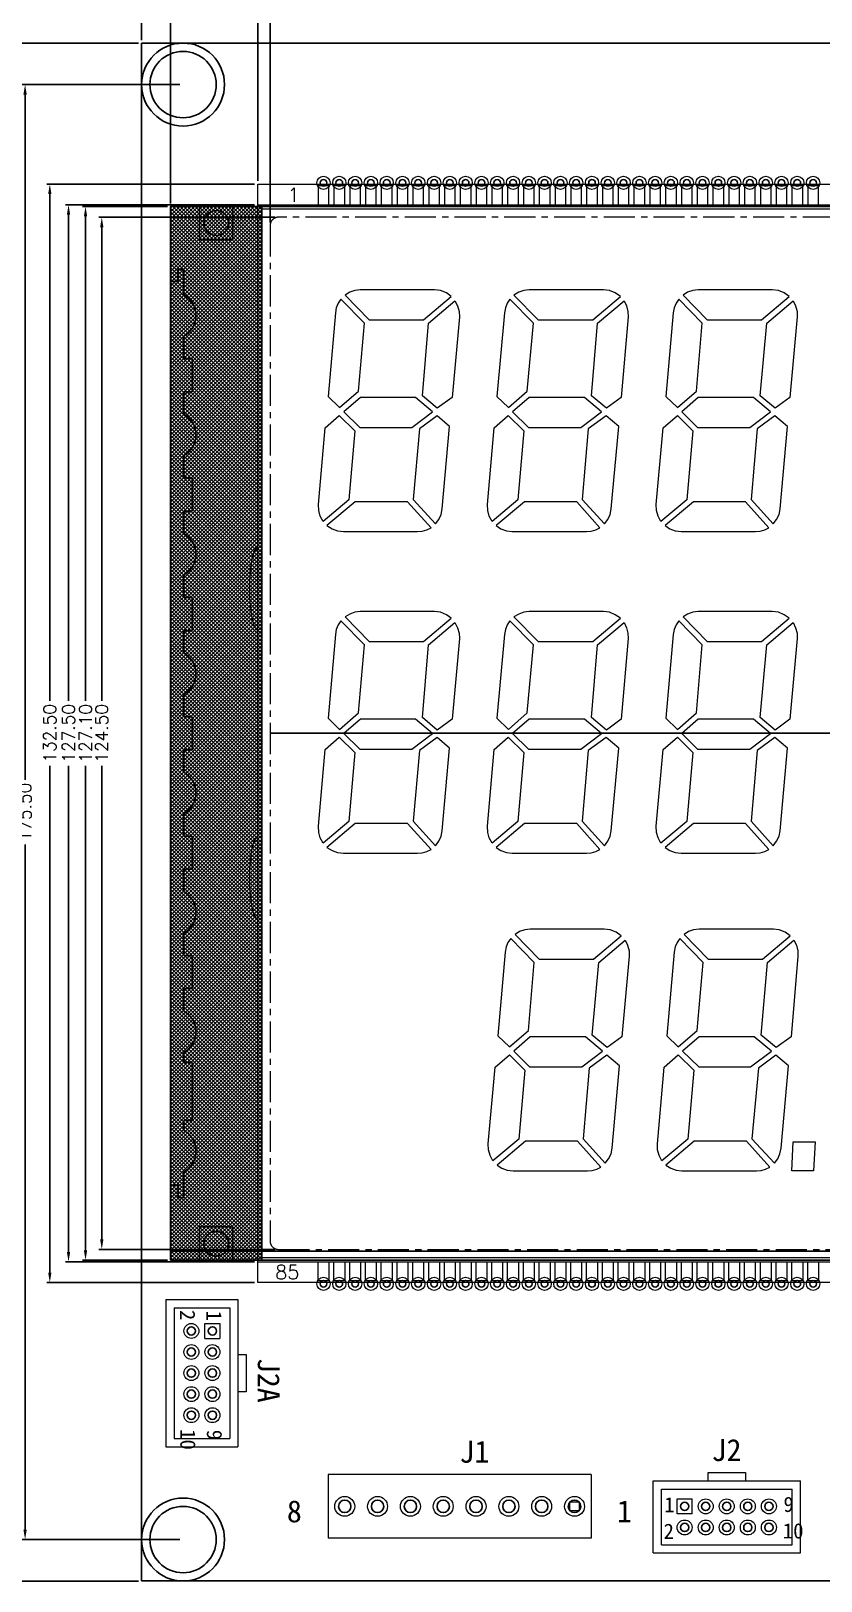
# Model space of a CAD drawing. Header units: millimetres. Extents: x 177 to 2090, y 1120 to 1614.
# Drawn here: x 331.4 to 426.7, y 1328.9 to 1515.9 of the extents above; entities that cross this region are included whole.
import ezdxf
from ezdxf.enums import TextEntityAlignment as Align

# ---------------------------------------------------------------- set-up
doc = ezdxf.new("R2010")
doc.units = ezdxf.units.MM
doc.header["$LTSCALE"] = 3
doc.header["$PDMODE"] = 35
doc.linetypes.add('CENTER', pattern=[2, 1.25, -0.25, 0.25, -0.25])
doc.layers.get('0').update_dxf_attribs({"lineweight": 15})
for name, color, linetype in [('BL', 2, 'Continuous'), ('DIM', 4, 'Continuous'), ('PCB', 3, 'Continuous')]:
    doc.layers.add(name, color=color, linetype=linetype)
doc.styles.add('romans', font='romans.shx')
doc.dimstyles.new('DIM', dxfattribs={"dimtxt": 0.65, "dimasz": 0.52, "dimexe": 0.1625, "dimexo": 0.1625, "dimgap": 0.2, "dimtad": 0, "dimzin": 0, "dimdsep": 46, "dimtxsty": 'romans', "dimcen": 0, "dimclrd": 256, "dimclre": 256, "dimclrt": 256, "dimadec": 0, "dimazin": 0, "dimtfac": 1, "dimtofl": 0, "dimtmove": 0, "dimatfit": 0, "dimfxl": 0, "dimtolj": 1, "dimtzin": 0, "dimlwd": -1, "dimlwe": -1, "dimarcsym": 0})

# ---------------------------------------------------------------- blocks, each defined once
blk = doc.blocks.new('*D77')
at = {"layer": 'Defpoints', "color": 0, "ltscale": 0.5}
for p in [(531.21, 1520.69), (360.21, 1492.43), (531.21, 1492.43)]:
    blk.add_point(p, dxfattribs=at)
at = {"layer": 'DIM', "ltscale": 0.5}
for p, q in [((360.21, 1492.81), (360.21, 1521.06)), ((361.41, 1520.69), (441.8, 1520.69)), ((530.01, 1520.69), (449.61, 1520.69)), ((531.21, 1492.81), (531.21, 1521.06))]:
    blk.add_line(p, q, dxfattribs=at)
for points in [[(361.41, 1520.89), (361.41, 1520.49), (360.21, 1520.69)], [(530.01, 1520.89), (530.01, 1520.49), (531.21, 1520.69)]]:
    blk.add_solid(points, dxfattribs=at)
at = {"layer": 'DIM', "ltscale": 0.5, "insert": (445.71, 1520.69), "char_height": 1.5, "attachment_point": 5, "style": 'romans'}
blk.add_mtext('\\A1;171.00', dxfattribs=at)
blk = doc.blocks.new('*D78')
at = {"layer": 'Defpoints', "color": 0, "ltscale": 0.5}
for p in [(532.71, 1527.43), (358.71, 1497.43), (532.71, 1497.43)]:
    blk.add_point(p, dxfattribs=at)
at = {"layer": 'DIM', "ltscale": 0.5}
for p, q in [((358.71, 1497.81), (358.71, 1527.81)), ((532.71, 1497.81), (532.71, 1527.81)), ((359.91, 1527.43), (441.8, 1527.43)), ((531.51, 1527.43), (449.61, 1527.43))]:
    blk.add_line(p, q, dxfattribs=at)
for points in [[(359.91, 1527.63), (359.91, 1527.23), (358.71, 1527.43)], [(531.51, 1527.63), (531.51, 1527.23), (532.71, 1527.43)]]:
    blk.add_solid(points, dxfattribs=at)
at = {"layer": 'DIM', "ltscale": 0.5, "insert": (445.71, 1527.43), "char_height": 1.5, "attachment_point": 5, "style": 'romans'}
blk.add_mtext('\\A1;174.00', dxfattribs=at)
blk = doc.blocks.new('*D79')
at = {"layer": 'Defpoints', "color": 0, "ltscale": 0.5}
for p in [(546.71, 1530.95), (344.71, 1514.43), (546.71, 1514.43)]:
    blk.add_point(p, dxfattribs=at)
at = {"layer": 'DIM', "ltscale": 0.5}
for p, q in [((344.71, 1514.81), (344.71, 1531.32)), ((546.71, 1514.81), (546.71, 1531.32)), ((345.91, 1530.95), (441.69, 1530.95)), ((545.51, 1530.95), (449.72, 1530.95))]:
    blk.add_line(p, q, dxfattribs=at)
for points in [[(345.91, 1531.15), (345.91, 1530.75), (344.71, 1530.95)], [(545.51, 1531.15), (545.51, 1530.75), (546.71, 1530.95)]]:
    blk.add_solid(points, dxfattribs=at)
at = {"layer": 'DIM', "ltscale": 0.5, "insert": (445.71, 1530.95), "char_height": 1.5, "attachment_point": 5, "style": 'romans'}
blk.add_mtext('\\A1;202.00', dxfattribs=at)
blk = doc.blocks.new('*D80')
at = {"layer": 'Defpoints', "color": 0, "ltscale": 0.5}
for p in [(361.21, 1493.43), (339.9, 1368.93), (361.21, 1368.93)]:
    blk.add_point(p, dxfattribs=at)
at = {"layer": 'DIM', "ltscale": 0.5}
for p, q in [((360.83, 1493.43), (339.53, 1493.43)), ((339.9, 1492.23), (339.9, 1435.09)), ((339.9, 1370.13), (339.9, 1427.28)), ((360.83, 1368.93), (339.53, 1368.93))]:
    blk.add_line(p, q, dxfattribs=at)
for points in [[(339.7, 1492.23), (340.1, 1492.23), (339.9, 1493.43)], [(339.7, 1370.13), (340.1, 1370.13), (339.9, 1368.93)]]:
    blk.add_solid(points, dxfattribs=at)
at = {"layer": 'DIM', "ltscale": 0.5, "insert": (339.9, 1431.18), "char_height": 1.5, "attachment_point": 5, "rotation": 90, "style": 'romans'}
blk.add_mtext('\\A1;124.50', dxfattribs=at)
blk = doc.blocks.new('*D81')
at = {"layer": 'Defpoints', "color": 0, "ltscale": 0.5}
for p in [(337.94, 1494.73), (348.21, 1494.73), (348.21, 1367.63)]:
    blk.add_point(p, dxfattribs=at)
at = {"layer": 'DIM', "ltscale": 0.5}
for p, q in [((347.83, 1494.73), (337.57, 1494.73)), ((337.94, 1493.53), (337.94, 1435.09)), ((337.94, 1368.83), (337.94, 1427.28)), ((347.83, 1367.63), (337.57, 1367.63))]:
    blk.add_line(p, q, dxfattribs=at)
for points in [[(337.74, 1493.53), (338.14, 1493.53), (337.94, 1494.73)], [(337.74, 1368.83), (338.14, 1368.83), (337.94, 1367.63)]]:
    blk.add_solid(points, dxfattribs=at)
at = {"layer": 'DIM', "ltscale": 0.5, "insert": (337.94, 1431.18), "char_height": 1.5, "attachment_point": 5, "rotation": 90, "style": 'romans'}
blk.add_mtext('\\A1;127.10', dxfattribs=at)
blk = doc.blocks.new('*D82')
at = {"layer": 'Defpoints', "color": 0, "ltscale": 0.5}
for p in [(358.71, 1494.93), (335.89, 1367.43), (358.71, 1367.43)]:
    blk.add_point(p, dxfattribs=at)
at = {"layer": 'DIM', "ltscale": 0.5}
for p, q in [((358.33, 1494.93), (335.52, 1494.93)), ((335.89, 1493.73), (335.89, 1435.09)), ((335.89, 1368.63), (335.89, 1427.28)), ((358.33, 1367.43), (335.52, 1367.43))]:
    blk.add_line(p, q, dxfattribs=at)
for points in [[(335.69, 1493.73), (336.09, 1493.73), (335.89, 1494.93)], [(335.69, 1368.63), (336.09, 1368.63), (335.89, 1367.43)]]:
    blk.add_solid(points, dxfattribs=at)
at = {"layer": 'DIM', "ltscale": 0.5, "insert": (335.89, 1431.18), "char_height": 1.5, "attachment_point": 5, "rotation": 90, "style": 'romans'}
blk.add_mtext('\\A1;127.50', dxfattribs=at)
blk = doc.blocks.new('*D83')
at = {"layer": 'Defpoints', "color": 0, "ltscale": 0.5}
for p in [(333.63, 1497.43), (358.71, 1497.43), (358.71, 1364.93)]:
    blk.add_point(p, dxfattribs=at)
at = {"layer": 'DIM', "ltscale": 0.5}
for p, q in [((358.33, 1497.43), (333.26, 1497.43)), ((333.63, 1496.23), (333.63, 1435.09)), ((333.63, 1366.13), (333.63, 1427.28)), ((358.33, 1364.93), (333.26, 1364.93))]:
    blk.add_line(p, q, dxfattribs=at)
for points in [[(333.43, 1496.23), (333.83, 1496.23), (333.63, 1497.43)], [(333.43, 1366.13), (333.83, 1366.13), (333.63, 1364.93)]]:
    blk.add_solid(points, dxfattribs=at)
at = {"layer": 'DIM', "ltscale": 0.5, "insert": (333.63, 1431.18), "char_height": 1.5, "attachment_point": 5, "rotation": 90, "style": 'romans'}
blk.add_mtext('\\A1;132.50', dxfattribs=at)
blk = doc.blocks.new('*D84')
at = {"layer": 'Defpoints', "color": 0, "ltscale": 0.5}
for p in [(543.21, 1524), (348.21, 1494.73), (543.21, 1494.73)]:
    blk.add_point(p, dxfattribs=at)
at = {"layer": 'DIM', "ltscale": 0.5}
for p, q in [((348.21, 1495.11), (348.21, 1524.37)), ((349.41, 1524), (441.8, 1524)), ((542.01, 1524), (449.61, 1524)), ((543.21, 1495.11), (543.21, 1524.37))]:
    blk.add_line(p, q, dxfattribs=at)
for points in [[(349.41, 1524.2), (349.41, 1523.8), (348.21, 1524)], [(542.01, 1524.2), (542.01, 1523.8), (543.21, 1524)]]:
    blk.add_solid(points, dxfattribs=at)
at = {"layer": 'DIM', "ltscale": 0.5, "insert": (445.71, 1524), "char_height": 1.5, "attachment_point": 5, "style": 'romans'}
blk.add_mtext('\\A1;195.00', dxfattribs=at)
blk = doc.blocks.new('*D85')
at = {"layer": 'Defpoints', "color": 0, "ltscale": 0.5}
for p in [(349.71, 1509.43), (330.65, 1333.93), (349.71, 1333.93)]:
    blk.add_point(p, dxfattribs=at)
at = {"layer": 'DIM', "ltscale": 0.5}
for p, q in [((349.33, 1509.43), (330.28, 1509.43)), ((330.65, 1508.23), (330.65, 1425.59)), ((330.65, 1335.13), (330.65, 1417.78)), ((349.33, 1333.93), (330.28, 1333.93))]:
    blk.add_line(p, q, dxfattribs=at)
for points in [[(330.45, 1508.23), (330.85, 1508.23), (330.65, 1509.43)], [(330.45, 1335.13), (330.85, 1335.13), (330.65, 1333.93)]]:
    blk.add_solid(points, dxfattribs=at)
at = {"layer": 'DIM', "ltscale": 0.5, "insert": (330.65, 1421.68), "char_height": 1.5, "attachment_point": 5, "rotation": 90, "style": 'romans'}
blk.add_mtext('\\A1;175.50', dxfattribs=at)
blk = doc.blocks.new('*D86')
at = {"layer": 'Defpoints', "color": 0, "ltscale": 0.5}
for p in [(327.88, 1514.43), (344.71, 1514.43), (344.71, 1328.93)]:
    blk.add_point(p, dxfattribs=at)
at = {"layer": 'DIM', "ltscale": 0.5}
for p, q in [((344.33, 1514.43), (327.5, 1514.43)), ((327.88, 1513.23), (327.88, 1425.59)), ((327.88, 1330.13), (327.88, 1417.78)), ((344.33, 1328.93), (327.5, 1328.93))]:
    blk.add_line(p, q, dxfattribs=at)
for points in [[(327.68, 1513.23), (328.08, 1513.23), (327.88, 1514.43)], [(327.68, 1330.13), (328.08, 1330.13), (327.88, 1328.93)]]:
    blk.add_solid(points, dxfattribs=at)
at = {"layer": 'DIM', "ltscale": 0.5, "insert": (327.88, 1421.68), "char_height": 1.5, "attachment_point": 5, "rotation": 90, "style": 'romans'}
blk.add_mtext('\\A1;185.50', dxfattribs=at)

msp = doc.modelspace()

# ---------------------------------------------------------------- hatches: boundary and pattern name
at = {"layer": 'BL', "ltscale": 0.5}
h = msp.add_hatch(dxfattribs=at)
h.set_pattern_fill('ANSI37', color=6, scale=0.1, style=0)
h.paths.add_polyline_path([(359.207, 1367.634), (348.207, 1367.634), (348.207, 1494.734), (359.207, 1494.734)])
h.paths.add_polyline_path([(532.207, 1494.734), (543.207, 1494.734), (543.207, 1367.634), (532.207, 1367.634)])

# ---------------------------------------------------------------- linework, layer by layer
for p, q in [((358.707, 1364.934), (358.707, 1497.434)), ((358.707, 1497.434), (532.707, 1497.434)), ((532.707, 1364.934), (358.707, 1364.934))]:
    msp.add_line(p, q)
at = {"ltscale": 0.5}
for p, q in [((347.629, 1362.894), (356.329, 1362.894)), ((347.629, 1362.894), (347.629, 1345.134)), ((348.629, 1361.894), (355.329, 1361.894)), ((348.629, 1361.894), (348.629, 1346.134)), ((355.329, 1361.894), (355.329, 1346.134)), ((356.329, 1362.894), (356.329, 1345.134)), ((352.351, 1359.994), (354.151, 1359.994)), ((352.351, 1358.194), (352.351, 1359.994)), ((354.151, 1359.994), (354.151, 1358.194)), ((352.351, 1358.194), (354.151, 1358.194)), ((356.329, 1356.264), (357.329, 1356.264)), ((357.329, 1356.264), (357.329, 1351.764)), ((357.329, 1351.764), (356.329, 1351.764)), ((347.629, 1345.134), (356.329, 1345.134)), ((348.629, 1346.134), (355.329, 1346.134)), ((367.207, 1341.784), (367.207, 1334.084)), ((398.927, 1341.784), (367.207, 1341.784)), ((398.927, 1341.784), (398.927, 1334.084)), ((406.407, 1332.312), (406.407, 1341.012)), ((406.407, 1341.012), (424.167, 1341.012)), ((413.037, 1342.012), (417.537, 1342.012)), ((413.037, 1341.012), (413.037, 1342.012)), ((417.537, 1342.012), (417.537, 1341.012)), ((424.167, 1332.312), (424.167, 1341.012)), ((407.407, 1333.312), (407.407, 1340.012)), ((407.407, 1340.012), (423.167, 1340.012)), ((409.307, 1337.034), (409.307, 1338.834)), ((409.307, 1338.834), (411.107, 1338.834)), ((411.107, 1337.034), (411.107, 1338.834)), ((423.167, 1333.312), (423.167, 1340.012)), ((411.107, 1337.034), (409.307, 1337.034)), ((398.927, 1334.084), (367.207, 1334.084)), ((407.407, 1333.312), (423.167, 1333.312)), ((406.407, 1332.312), (424.167, 1332.312))]:
    msp.add_line(p, q, dxfattribs=at)
for points in [[(365.997, 1497.234), (365.997, 1494.934), (367.297, 1494.934), (367.297, 1497.234)], [(367.902, 1497.234), (367.902, 1494.934), (369.202, 1494.934), (369.202, 1497.234)], [(369.807, 1497.234), (369.807, 1494.934), (371.107, 1494.934), (371.107, 1497.234)], [(371.712, 1497.234), (371.712, 1494.934), (373.012, 1494.934), (373.012, 1497.234)], [(373.617, 1497.234), (373.617, 1494.934), (374.917, 1494.934), (374.917, 1497.234)], [(375.522, 1497.234), (375.522, 1494.934), (376.822, 1494.934), (376.822, 1497.234)], [(377.427, 1497.234), (377.427, 1494.934), (378.727, 1494.934), (378.727, 1497.234)], [(379.332, 1497.234), (379.332, 1494.934), (380.632, 1494.934), (380.632, 1497.234)], [(381.237, 1497.234), (381.237, 1494.934), (382.537, 1494.934), (382.537, 1497.234)], [(383.142, 1497.234), (383.142, 1494.934), (384.442, 1494.934), (384.442, 1497.234)], [(385.047, 1497.234), (385.047, 1494.934), (386.347, 1494.934), (386.347, 1497.234)], [(386.952, 1497.234), (386.952, 1494.934), (388.252, 1494.934), (388.252, 1497.234)], [(388.857, 1497.234), (388.857, 1494.934), (390.157, 1494.934), (390.157, 1497.234)], [(390.762, 1497.234), (390.762, 1494.934), (392.062, 1494.934), (392.062, 1497.234)], [(392.667, 1497.234), (392.667, 1494.934), (393.967, 1494.934), (393.967, 1497.234)], [(394.572, 1497.234), (394.572, 1494.934), (395.872, 1494.934), (395.872, 1497.234)], [(396.477, 1497.234), (396.477, 1494.934), (397.777, 1494.934), (397.777, 1497.234)], [(398.382, 1497.234), (398.382, 1494.934), (399.682, 1494.934), (399.682, 1497.234)], [(400.287, 1497.234), (400.287, 1494.934), (401.587, 1494.934), (401.587, 1497.234)], [(402.192, 1497.234), (402.192, 1494.934), (403.492, 1494.934), (403.492, 1497.234)], [(404.097, 1497.234), (404.097, 1494.934), (405.397, 1494.934), (405.397, 1497.234)], [(406.002, 1497.234), (406.002, 1494.934), (407.302, 1494.934), (407.302, 1497.234)], [(407.907, 1497.234), (407.907, 1494.934), (409.207, 1494.934), (409.207, 1497.234)], [(409.812, 1497.234), (409.812, 1494.934), (411.112, 1494.934), (411.112, 1497.234)], [(411.717, 1497.234), (411.717, 1494.934), (413.017, 1494.934), (413.017, 1497.234)], [(413.622, 1497.234), (413.622, 1494.934), (414.922, 1494.934), (414.922, 1497.234)], [(415.527, 1497.234), (415.527, 1494.934), (416.827, 1494.934), (416.827, 1497.234)], [(417.432, 1497.234), (417.432, 1494.934), (418.732, 1494.934), (418.732, 1497.234)], [(419.337, 1497.234), (419.337, 1494.934), (420.637, 1494.934), (420.637, 1497.234)], [(421.242, 1497.234), (421.242, 1494.934), (422.542, 1494.934), (422.542, 1497.234)], [(423.147, 1497.234), (423.147, 1494.934), (424.447, 1494.934), (424.447, 1497.234)], [(425.052, 1497.234), (425.052, 1494.934), (426.352, 1494.934), (426.352, 1497.234)], [(359.207, 1367.934), (359.207, 1494.434), (532.207, 1494.434), (532.207, 1367.934)], [(381.47, 1484.295), (380.77, 1484.583), (380.03, 1484.665), (371.059, 1484.665), (370.442, 1484.583), (369.824, 1484.377), (369.248, 1484.048), (372.17, 1481.044), (378.713, 1481.044), (382.046, 1483.883)], [(402.457, 1483.883), (401.84, 1484.295), (401.14, 1484.583), (400.4, 1484.665), (391.47, 1484.665), (390.811, 1484.583), (390.194, 1484.377), (389.618, 1484.048), (392.54, 1481.044), (399.124, 1481.044)], [(422.827, 1483.883), (422.21, 1484.295), (421.51, 1484.583), (420.77, 1484.665), (411.84, 1484.665), (411.181, 1484.583), (410.564, 1484.377), (410.029, 1484.048), (412.91, 1481.044), (419.494, 1481.044)], [(370.853, 1472.443), (371.594, 1480.674), (368.754, 1483.554), (368.425, 1483.06), (368.178, 1482.525), (368.096, 1481.908), (367.191, 1471.826), (368.59, 1470.468)], [(382.17, 1471.703), (380.359, 1470.386), (378.589, 1471.908), (379.33, 1480.674), (382.499, 1483.348), (382.828, 1482.731), (382.993, 1482.073), (383.034, 1481.414)], [(387.561, 1471.826), (388.96, 1470.468), (391.223, 1472.443), (391.964, 1480.674), (389.124, 1483.554), (388.795, 1483.06), (388.589, 1482.525), (388.466, 1481.908)], [(398.959, 1471.908), (399.7, 1480.674), (402.91, 1483.348), (403.198, 1482.731), (403.363, 1482.073), (403.404, 1481.414), (402.54, 1471.703), (400.77, 1470.386)], [(407.93, 1471.826), (409.33, 1470.468), (411.634, 1472.443), (412.333, 1480.674), (409.494, 1483.554), (409.165, 1483.06), (408.959, 1482.525), (408.836, 1481.908)], [(419.329, 1471.908), (420.111, 1480.674), (423.28, 1483.348), (423.568, 1482.731), (423.774, 1482.073), (423.774, 1481.414), (422.909, 1471.703), (421.14, 1470.386)], [(371.018, 1468.081), (377.314, 1468.081), (379.783, 1469.974), (377.725, 1471.703), (371.1, 1471.703), (369.084, 1469.974)], [(398.136, 1471.703), (391.47, 1471.703), (389.453, 1469.974), (391.387, 1468.081), (397.684, 1468.081), (400.194, 1469.974)], [(418.506, 1471.703), (411.84, 1471.703), (409.864, 1469.974), (411.757, 1468.081), (418.054, 1468.081), (420.564, 1469.974)], [(366.614, 1456.723), (366.244, 1457.382), (366.08, 1458.04), (366.038, 1458.781), (366.861, 1468.04), (368.549, 1469.521), (370.442, 1467.67), (369.701, 1459.357)], [(381.84, 1468.205), (380.359, 1469.48), (378.219, 1467.917), (377.478, 1459.398), (380.153, 1456.435), (380.565, 1456.97), (380.853, 1457.588), (380.976, 1458.246)], [(386.984, 1456.723), (386.614, 1457.382), (386.449, 1458.04), (386.408, 1458.781), (387.231, 1468.04), (388.918, 1469.521), (390.811, 1467.67), (390.071, 1459.357)], [(402.251, 1468.205), (400.729, 1469.48), (398.589, 1467.917), (397.848, 1459.398), (400.523, 1456.435), (400.935, 1456.97), (401.223, 1457.588), (401.346, 1458.246)], [(407.354, 1456.723), (407.025, 1457.382), (406.819, 1458.04), (406.778, 1458.781), (407.601, 1468.04), (409.33, 1469.521), (411.181, 1467.67), (410.482, 1459.357)], [(422.621, 1468.205), (421.099, 1469.48), (418.959, 1467.917), (418.218, 1459.398), (420.893, 1456.435), (421.304, 1456.97), (421.592, 1457.588), (421.716, 1458.246)], [(369.042, 1455.53), (377.972, 1455.53), (378.548, 1455.571), (379.124, 1455.736), (379.618, 1455.983), (376.779, 1459.11), (370.483, 1459.11), (367.067, 1456.23), (367.684, 1455.859), (368.343, 1455.612)], [(399.494, 1455.736), (399.988, 1455.983), (397.19, 1459.11), (390.894, 1459.11), (387.478, 1456.23), (388.054, 1455.859), (388.713, 1455.612), (389.412, 1455.53), (398.383, 1455.53), (398.918, 1455.571)], [(409.782, 1455.53), (418.753, 1455.53), (419.329, 1455.571), (419.864, 1455.736), (420.358, 1455.983), (417.56, 1459.11), (411.264, 1459.11), (407.848, 1456.23), (408.424, 1455.859), (409.083, 1455.612)], [(381.47, 1445.489), (380.77, 1445.777), (380.03, 1445.859), (371.059, 1445.859), (370.442, 1445.777), (369.824, 1445.571), (369.248, 1445.242), (372.17, 1442.238), (378.713, 1442.238), (382.046, 1445.077)], [(402.457, 1445.077), (401.84, 1445.489), (401.14, 1445.777), (400.4, 1445.859), (391.47, 1445.859), (390.811, 1445.777), (390.194, 1445.571), (389.618, 1445.242), (392.54, 1442.238), (399.124, 1442.238)], [(422.827, 1445.077), (422.21, 1445.489), (421.51, 1445.777), (420.77, 1445.859), (411.84, 1445.859), (411.181, 1445.777), (410.564, 1445.571), (410.029, 1445.242), (412.91, 1442.238), (419.494, 1442.238)], [(370.853, 1433.638), (371.594, 1441.868), (368.754, 1444.748), (368.425, 1444.255), (368.178, 1443.719), (368.096, 1443.102), (367.191, 1433.02), (368.59, 1431.662)], [(382.17, 1432.897), (380.359, 1431.58), (378.589, 1433.102), (379.33, 1441.868), (382.499, 1444.543), (382.828, 1443.925), (382.993, 1443.267), (383.034, 1442.609)], [(387.561, 1433.02), (388.96, 1431.662), (391.223, 1433.638), (391.964, 1441.868), (389.124, 1444.748), (388.795, 1444.255), (388.589, 1443.719), (388.466, 1443.102)], [(398.959, 1433.102), (399.7, 1441.868), (402.91, 1444.543), (403.198, 1443.925), (403.363, 1443.267), (403.404, 1442.609), (402.54, 1432.897), (400.77, 1431.58)], [(407.93, 1433.02), (409.33, 1431.662), (411.634, 1433.638), (412.333, 1441.868), (409.494, 1444.748), (409.165, 1444.255), (408.959, 1443.719), (408.836, 1443.102)], [(419.329, 1433.102), (420.111, 1441.868), (423.28, 1444.543), (423.568, 1443.925), (423.774, 1443.267), (423.774, 1442.609), (422.909, 1432.897), (421.14, 1431.58)], [(371.018, 1429.275), (377.314, 1429.275), (379.783, 1431.168), (377.725, 1432.897), (371.1, 1432.897), (369.084, 1431.168)], [(398.136, 1432.897), (391.47, 1432.897), (389.453, 1431.168), (391.387, 1429.275), (397.684, 1429.275), (400.194, 1431.168)], [(418.506, 1432.897), (411.84, 1432.897), (409.864, 1431.168), (411.757, 1429.275), (418.054, 1429.275), (420.564, 1431.168)], [(366.614, 1417.918), (366.244, 1418.576), (366.08, 1419.235), (366.038, 1419.975), (366.861, 1429.234), (368.549, 1430.716), (370.442, 1428.864), (369.701, 1420.551)], [(381.84, 1429.399), (380.359, 1430.675), (378.219, 1429.111), (377.478, 1420.593), (380.153, 1417.63), (380.565, 1418.165), (380.853, 1418.782), (380.976, 1419.44)], [(386.984, 1417.918), (386.614, 1418.576), (386.449, 1419.235), (386.408, 1419.975), (387.231, 1429.234), (388.918, 1430.716), (390.811, 1428.864), (390.071, 1420.551)], [(402.251, 1429.399), (400.729, 1430.675), (398.589, 1429.111), (397.848, 1420.593), (400.523, 1417.63), (400.935, 1418.165), (401.223, 1418.782), (401.346, 1419.44)], [(407.354, 1417.918), (407.025, 1418.576), (406.819, 1419.235), (406.778, 1419.975), (407.601, 1429.234), (409.33, 1430.716), (411.181, 1428.864), (410.482, 1420.551)], [(422.621, 1429.399), (421.099, 1430.675), (418.959, 1429.111), (418.218, 1420.593), (420.893, 1417.63), (421.304, 1418.165), (421.592, 1418.782), (421.716, 1419.44)], [(369.042, 1416.724), (377.972, 1416.724), (378.548, 1416.766), (379.124, 1416.93), (379.618, 1417.177), (376.779, 1420.305), (370.483, 1420.305), (367.067, 1417.424), (367.684, 1417.054), (368.343, 1416.807)], [(399.494, 1416.93), (399.988, 1417.177), (397.19, 1420.305), (390.894, 1420.305), (387.478, 1417.424), (388.054, 1417.054), (388.713, 1416.807), (389.412, 1416.724), (398.383, 1416.724), (398.918, 1416.766)], [(409.782, 1416.724), (418.753, 1416.724), (419.329, 1416.766), (419.864, 1416.93), (420.358, 1417.177), (417.56, 1420.305), (411.264, 1420.305), (407.848, 1417.424), (408.424, 1417.054), (409.083, 1416.807)], [(387.663, 1394.708), (389.063, 1393.35), (391.367, 1395.326), (392.067, 1403.556), (389.227, 1406.437), (388.898, 1405.943), (388.692, 1405.408), (388.569, 1404.791)], [(402.56, 1406.766), (401.943, 1407.177), (401.243, 1407.465), (400.503, 1407.548), (391.573, 1407.548), (390.914, 1407.465), (390.297, 1407.26), (389.762, 1406.93), (392.643, 1403.927), (399.227, 1403.927)], [(399.062, 1394.791), (399.844, 1403.556), (403.013, 1406.231), (403.301, 1405.614), (403.507, 1404.955), (403.507, 1404.297), (402.643, 1394.585), (400.873, 1393.268)], [(408.075, 1394.708), (409.432, 1393.35), (411.737, 1395.326), (412.437, 1403.556), (409.638, 1406.437), (409.309, 1405.943), (409.062, 1405.408), (408.939, 1404.791)], [(422.313, 1407.177), (421.613, 1407.465), (420.914, 1407.548), (411.943, 1407.548), (411.284, 1407.465), (410.667, 1407.26), (410.132, 1406.93), (413.054, 1403.927), (419.597, 1403.927), (422.93, 1406.766)], [(419.432, 1394.791), (420.214, 1403.556), (423.383, 1406.231), (423.712, 1405.614), (423.877, 1404.955), (423.877, 1404.297), (423.054, 1394.585), (421.243, 1393.268)], [(398.239, 1394.585), (391.573, 1394.585), (389.598, 1392.857), (391.491, 1390.964), (397.787, 1390.964), (400.297, 1392.857)], [(418.609, 1394.585), (411.943, 1394.585), (409.967, 1392.857), (411.902, 1390.964), (418.157, 1390.964), (420.667, 1392.857)], [(387.087, 1379.606), (386.758, 1380.265), (386.552, 1380.923), (386.511, 1381.664), (387.334, 1390.923), (389.063, 1392.404), (390.914, 1390.552), (390.215, 1382.24)], [(402.354, 1391.087), (400.832, 1392.363), (398.692, 1390.799), (397.951, 1382.281), (400.626, 1379.318), (401.038, 1379.853), (401.326, 1380.47), (401.449, 1381.129)], [(407.457, 1379.606), (407.128, 1380.265), (406.922, 1380.923), (406.922, 1381.664), (407.745, 1390.923), (409.432, 1392.404), (411.325, 1390.552), (410.585, 1382.24)], [(422.724, 1391.087), (421.202, 1392.363), (419.103, 1390.799), (418.321, 1382.281), (421.037, 1379.318), (421.449, 1379.853), (421.696, 1380.47), (421.86, 1381.129)], [(389.515, 1378.413), (398.486, 1378.413), (399.062, 1378.454), (399.597, 1378.618), (400.091, 1378.865), (397.293, 1381.993), (390.997, 1381.993), (387.581, 1379.112), (388.157, 1378.742), (388.816, 1378.495)], [(409.885, 1378.413), (418.856, 1378.413), (419.432, 1378.454), (419.967, 1378.618), (420.502, 1378.865), (417.663, 1381.993), (411.367, 1381.993), (407.951, 1379.112), (408.527, 1378.742), (409.186, 1378.495)], [(425.934, 1381.911), (425.77, 1378.413), (423.136, 1378.413), (423.3, 1381.911)], [(365.997, 1365.134), (365.997, 1367.434), (367.297, 1367.434), (367.297, 1365.134)], [(367.902, 1365.134), (367.902, 1367.434), (369.202, 1367.434), (369.202, 1365.134)], [(369.807, 1365.134), (369.807, 1367.434), (371.107, 1367.434), (371.107, 1365.134)], [(371.712, 1365.134), (371.712, 1367.434), (373.012, 1367.434), (373.012, 1365.134)], [(373.617, 1365.134), (373.617, 1367.434), (374.917, 1367.434), (374.917, 1365.134)], [(375.522, 1365.134), (375.522, 1367.434), (376.822, 1367.434), (376.822, 1365.134)], [(377.427, 1365.134), (377.427, 1367.434), (378.727, 1367.434), (378.727, 1365.134)], [(379.332, 1365.134), (379.332, 1367.434), (380.632, 1367.434), (380.632, 1365.134)], [(381.237, 1365.134), (381.237, 1367.434), (382.537, 1367.434), (382.537, 1365.134)], [(383.142, 1365.134), (383.142, 1367.434), (384.442, 1367.434), (384.442, 1365.134)], [(385.047, 1365.134), (385.047, 1367.434), (386.347, 1367.434), (386.347, 1365.134)], [(386.952, 1365.134), (386.952, 1367.434), (388.252, 1367.434), (388.252, 1365.134)], [(388.857, 1365.134), (388.857, 1367.434), (390.157, 1367.434), (390.157, 1365.134)], [(390.762, 1365.134), (390.762, 1367.434), (392.062, 1367.434), (392.062, 1365.134)], [(392.667, 1365.134), (392.667, 1367.434), (393.967, 1367.434), (393.967, 1365.134)], [(394.572, 1365.134), (394.572, 1367.434), (395.872, 1367.434), (395.872, 1365.134)], [(396.477, 1365.134), (396.477, 1367.434), (397.777, 1367.434), (397.777, 1365.134)], [(398.382, 1365.134), (398.382, 1367.434), (399.682, 1367.434), (399.682, 1365.134)], [(400.287, 1365.134), (400.287, 1367.434), (401.587, 1367.434), (401.587, 1365.134)], [(402.192, 1365.134), (402.192, 1367.434), (403.492, 1367.434), (403.492, 1365.134)], [(404.097, 1365.134), (404.097, 1367.434), (405.397, 1367.434), (405.397, 1365.134)], [(406.002, 1365.134), (406.002, 1367.434), (407.302, 1367.434), (407.302, 1365.134)], [(407.907, 1365.134), (407.907, 1367.434), (409.207, 1367.434), (409.207, 1365.134)], [(409.812, 1365.134), (409.812, 1367.434), (411.112, 1367.434), (411.112, 1365.134)], [(411.717, 1365.134), (411.717, 1367.434), (413.017, 1367.434), (413.017, 1365.134)], [(413.622, 1365.134), (413.622, 1367.434), (414.922, 1367.434), (414.922, 1365.134)], [(415.527, 1365.134), (415.527, 1367.434), (416.827, 1367.434), (416.827, 1365.134)], [(417.432, 1365.134), (417.432, 1367.434), (418.732, 1367.434), (418.732, 1365.134)], [(419.337, 1365.134), (419.337, 1367.434), (420.637, 1367.434), (420.637, 1365.134)], [(421.242, 1365.134), (421.242, 1367.434), (422.542, 1367.434), (422.542, 1365.134)], [(423.147, 1365.134), (423.147, 1367.434), (424.447, 1367.434), (424.447, 1365.134)], [(425.052, 1365.134), (425.052, 1367.434), (426.352, 1367.434), (426.352, 1365.134)]]:
    msp.add_lwpolyline(points, close=True)
for points in [[(358.707, 1494.934), (532.707, 1494.934)], [(358.707, 1367.434), (532.707, 1367.434)]]:
    msp.add_lwpolyline(points)
at = {"linetype": 'CENTER'}
msp.add_lwpolyline([(361.207, 1368.934), (530.207, 1368.934, 0.4142136), (531.207, 1369.934), (531.207, 1492.434, 0.4142136), (530.207, 1493.434), (361.207, 1493.434, 0.4142136), (360.207, 1492.434), (360.207, 1369.934, 0.4142136)], format="xyb", close=True, dxfattribs=at)
at = {"ltscale": 0.5}
msp.add_lwpolyline([(396.377, 1338.484), (397.477, 1338.484), (397.477, 1337.384), (396.377, 1337.384)], close=True, dxfattribs=at)
for centre, radius in [((366.647, 1497.584), 0.8), ((368.552, 1497.584), 0.8), ((370.457, 1497.584), 0.8), ((372.362, 1497.584), 0.8), ((374.267, 1497.584), 0.8), ((376.172, 1497.584), 0.8), ((378.077, 1497.584), 0.8), ((379.982, 1497.584), 0.8), ((381.887, 1497.584), 0.8), ((383.792, 1497.584), 0.8), ((385.697, 1497.584), 0.8), ((387.602, 1497.584), 0.8), ((389.507, 1497.584), 0.8), ((391.412, 1497.584), 0.8), ((393.317, 1497.584), 0.8), ((395.222, 1497.584), 0.8), ((397.127, 1497.584), 0.8), ((399.032, 1497.584), 0.8), ((400.937, 1497.584), 0.8), ((402.842, 1497.584), 0.8), ((404.747, 1497.584), 0.8), ((406.652, 1497.584), 0.8), ((408.557, 1497.584), 0.8), ((410.462, 1497.584), 0.8), ((412.367, 1497.584), 0.8), ((414.272, 1497.584), 0.8), ((416.177, 1497.584), 0.8), ((418.082, 1497.584), 0.8), ((419.987, 1497.584), 0.8), ((421.892, 1497.584), 0.8), ((423.797, 1497.584), 0.8), ((425.702, 1497.584), 0.8), ((366.647, 1364.784), 0.8), ((368.552, 1364.784), 0.8), ((370.457, 1364.784), 0.8), ((372.362, 1364.784), 0.8), ((374.267, 1364.784), 0.8), ((376.172, 1364.784), 0.8), ((378.077, 1364.784), 0.8), ((379.982, 1364.784), 0.8), ((381.887, 1364.784), 0.8), ((383.792, 1364.784), 0.8), ((385.697, 1364.784), 0.8), ((387.602, 1364.784), 0.8), ((389.507, 1364.784), 0.8), ((391.412, 1364.784), 0.8), ((393.317, 1364.784), 0.8), ((395.222, 1364.784), 0.8), ((397.127, 1364.784), 0.8), ((399.032, 1364.784), 0.8), ((400.937, 1364.784), 0.8), ((402.842, 1364.784), 0.8), ((404.747, 1364.784), 0.8), ((406.652, 1364.784), 0.8), ((408.557, 1364.784), 0.8), ((410.462, 1364.784), 0.8), ((412.367, 1364.784), 0.8), ((414.272, 1364.784), 0.8), ((416.177, 1364.784), 0.8), ((418.082, 1364.784), 0.8), ((419.987, 1364.784), 0.8), ((421.892, 1364.784), 0.8), ((423.797, 1364.784), 0.8), ((425.702, 1364.784), 0.8), ((350.707, 1359.094), 0.9), ((350.707, 1356.554), 0.9), ((353.251, 1356.554), 0.9), ((350.707, 1354.014), 0.9), ((353.251, 1354.014), 0.9), ((350.707, 1351.474), 0.9), ((353.251, 1351.474), 0.9), ((350.707, 1348.934), 0.9), ((353.251, 1348.934), 0.9), ((369.207, 1337.934), 1.2), ((373.167, 1337.934), 1.2), ((377.127, 1337.934), 1.2), ((381.087, 1337.934), 1.2), ((385.047, 1337.934), 1.2), ((389.007, 1337.934), 1.2), ((392.967, 1337.934), 1.2), ((396.927, 1337.934), 1.2), ((412.747, 1337.934), 0.9), ((415.287, 1337.934), 0.9), ((417.827, 1337.934), 0.9), ((420.367, 1337.934), 0.9), ((410.207, 1335.39), 0.9), ((412.747, 1335.39), 0.9), ((415.287, 1335.39), 0.9), ((417.827, 1335.39), 0.9), ((420.367, 1335.39), 0.9)]:
    msp.add_circle(centre, radius, dxfattribs=at)
for centre in [(358.707, 1448.634), (358.707, 1413.734)]:
    msp.add_ellipse(centre, major_axis=(0, -5), ratio=0.2, start_param=3.1415927, end_param=6.2831853)
at = {"layer": 'BL', "ltscale": 0.5}
for p, q in [((348.207, 1367.634), (348.207, 1494.734)), ((348.207, 1494.734), (543.207, 1494.734)), ((349.807, 1484.083), (349.807, 1487.184)), ((349.807, 1479.085), (349.807, 1476.384)), ((349.807, 1476.384), (350.807, 1476.384)), ((350.807, 1476.384), (350.807, 1472.384)), ((349.807, 1472.384), (349.807, 1469.683)), ((350.807, 1472.384), (349.807, 1472.384)), ((349.807, 1464.685), (349.807, 1461.984)), ((349.807, 1461.984), (350.807, 1461.984)), ((350.807, 1461.984), (350.807, 1457.984)), ((349.807, 1457.984), (349.807, 1455.283)), ((350.807, 1457.984), (349.807, 1457.984)), ((349.807, 1450.285), (349.807, 1447.584)), ((349.807, 1447.584), (350.807, 1447.584)), ((350.807, 1447.584), (350.807, 1443.584)), ((349.807, 1443.584), (349.807, 1440.883)), ((350.807, 1443.584), (349.807, 1443.584)), ((349.807, 1435.885), (349.807, 1433.184)), ((349.807, 1433.184), (350.807, 1433.184)), ((350.807, 1433.184), (350.807, 1429.184)), ((360.207, 1431.184), (531.207, 1431.184)), ((349.807, 1429.184), (349.807, 1426.483)), ((350.807, 1429.184), (349.807, 1429.184)), ((349.807, 1421.485), (349.807, 1418.784)), ((349.807, 1418.784), (350.807, 1418.784)), ((350.807, 1418.784), (350.807, 1414.784)), ((349.807, 1414.784), (349.807, 1412.083)), ((350.807, 1414.784), (349.807, 1414.784)), ((349.807, 1407.085), (349.807, 1404.384)), ((349.807, 1404.384), (350.807, 1404.384)), ((350.807, 1404.384), (350.807, 1400.384)), ((349.807, 1400.384), (349.807, 1397.683)), ((350.807, 1400.384), (349.807, 1400.384)), ((349.807, 1392.685), (349.807, 1391.484)), ((350.807, 1391.484), (349.807, 1391.484)), ((350.807, 1391.484), (350.807, 1384.484)), ((349.807, 1384.484), (349.807, 1383.283)), ((350.807, 1384.484), (349.807, 1384.484)), ((348.207, 1368.734), (543.207, 1368.734)), ((348.207, 1367.634), (543.207, 1367.634))]:
    msp.add_line(p, q, dxfattribs=at)
at = {"layer": 'BL'}
msp.add_line((359.207, 1367.634), (359.207, 1494.734), dxfattribs=at)
at = {"layer": 'BL', "color": 2}
for p, q in [((348.207, 1484.684), (348.207, 1488.184)), ((348.207, 1488.184), (348.207, 1484.684)), ((348.207, 1484.684), (348.207, 1488.184)), ((349.107, 1485.684), (349.107, 1487.184)), ((349.107, 1487.184), (349.107, 1485.684)), ((349.107, 1487.184), (349.807, 1487.184)), ((349.807, 1485.184), (349.807, 1487.184)), ((348.207, 1485.684), (349.107, 1485.684)), ((348.207, 1375.184), (348.207, 1378.684)), ((348.207, 1375.184), (348.207, 1378.684)), ((349.807, 1375.184), (349.807, 1378.285)), ((348.207, 1376.684), (349.107, 1376.684)), ((349.107, 1375.184), (349.107, 1376.684)), ((349.107, 1375.184), (349.807, 1375.184))]:
    msp.add_line(p, q, dxfattribs=at)
at = {"layer": 'BL', "ltscale": 0.5}
for points in [[(359.207, 1367.634), (348.207, 1367.634), (348.207, 1494.734), (359.207, 1494.734)], [(351.707, 1494.734), (355.707, 1494.734), (355.707, 1490.734), (351.707, 1490.734)], [(351.707, 1494.734), (355.707, 1494.734), (355.707, 1490.734), (351.707, 1490.734)], [(351.707, 1367.634), (355.707, 1367.634), (355.707, 1371.634), (351.707, 1371.634)], [(351.707, 1367.634), (355.707, 1367.634), (355.707, 1371.634), (351.707, 1371.634)]]:
    msp.add_lwpolyline(points, close=True, dxfattribs=at)
for centre in [(353.707, 1492.734), (353.707, 1369.634)]:
    msp.add_circle(centre, 1.5, dxfattribs=at)
at = {"layer": 'BL'}
for centre, start in [((348.375, 1481.584), 299.77253), ((348.375, 1467.184), 299.77253), ((348.375, 1452.784), 299.77253), ((348.375, 1438.384), 299.77253), ((348.375, 1423.984), 299.77253), ((348.375, 1409.584), 299.77253), ((348.375, 1395.184), 299.77253), ((348.375, 1380.784), 299.81234)]:
    msp.add_arc(centre, 2.88, start, 60.22747, dxfattribs=at)
at = {"layer": 'DIM', "ltscale": 0.5}
for centre in [(349.707, 1509.434), (349.707, 1333.934)]:
    msp.add_circle(centre, 5, dxfattribs=at)
at = {"layer": 'PCB', "ltscale": 0.5}
for p, q in [((344.707, 1328.934), (344.707, 1514.434)), ((546.707, 1514.434), (344.707, 1514.434)), ((546.707, 1328.934), (344.707, 1328.934))]:
    msp.add_line(p, q, dxfattribs=at)
for centre, radius in [((349.707, 1509.434), 4), ((366.647, 1497.584), 0.4), ((368.552, 1497.584), 0.4), ((370.457, 1497.584), 0.4), ((372.362, 1497.584), 0.4), ((374.267, 1497.584), 0.4), ((376.172, 1497.584), 0.4), ((378.077, 1497.584), 0.4), ((379.982, 1497.584), 0.4), ((381.887, 1497.584), 0.4), ((383.792, 1497.584), 0.4), ((385.697, 1497.584), 0.4), ((387.602, 1497.584), 0.4), ((389.507, 1497.584), 0.4), ((391.412, 1497.584), 0.4), ((393.317, 1497.584), 0.4), ((395.222, 1497.584), 0.4), ((397.127, 1497.584), 0.4), ((399.032, 1497.584), 0.4), ((400.937, 1497.584), 0.4), ((402.842, 1497.584), 0.4), ((404.747, 1497.584), 0.4), ((406.652, 1497.584), 0.4), ((408.557, 1497.584), 0.4), ((410.462, 1497.584), 0.4), ((412.367, 1497.584), 0.4), ((414.272, 1497.584), 0.4), ((416.177, 1497.584), 0.4), ((418.082, 1497.584), 0.4), ((419.987, 1497.584), 0.4), ((421.892, 1497.584), 0.4), ((423.797, 1497.584), 0.4), ((425.702, 1497.584), 0.4), ((366.647, 1364.784), 0.4), ((368.552, 1364.784), 0.4), ((370.457, 1364.784), 0.4), ((372.362, 1364.784), 0.4), ((374.267, 1364.784), 0.4), ((376.172, 1364.784), 0.4), ((378.077, 1364.784), 0.4), ((379.982, 1364.784), 0.4), ((381.887, 1364.784), 0.4), ((383.792, 1364.784), 0.4), ((385.697, 1364.784), 0.4), ((387.602, 1364.784), 0.4), ((389.507, 1364.784), 0.4), ((391.412, 1364.784), 0.4), ((393.317, 1364.784), 0.4), ((395.222, 1364.784), 0.4), ((397.127, 1364.784), 0.4), ((399.032, 1364.784), 0.4), ((400.937, 1364.784), 0.4), ((402.842, 1364.784), 0.4), ((404.747, 1364.784), 0.4), ((406.652, 1364.784), 0.4), ((408.557, 1364.784), 0.4), ((410.462, 1364.784), 0.4), ((412.367, 1364.784), 0.4), ((414.272, 1364.784), 0.4), ((416.177, 1364.784), 0.4), ((418.082, 1364.784), 0.4), ((419.987, 1364.784), 0.4), ((421.892, 1364.784), 0.4), ((423.797, 1364.784), 0.4), ((425.702, 1364.784), 0.4), ((350.707, 1359.094), 0.5), ((353.251, 1359.094), 0.5), ((350.707, 1356.554), 0.5), ((353.251, 1356.554), 0.5), ((350.707, 1354.014), 0.5), ((353.251, 1354.014), 0.5), ((350.707, 1351.474), 0.5), ((353.251, 1351.474), 0.5), ((350.707, 1348.934), 0.5), ((353.251, 1348.934), 0.5), ((369.207, 1337.934), 0.75), ((373.167, 1337.934), 0.75), ((377.127, 1337.934), 0.75), ((381.087, 1337.934), 0.75), ((385.047, 1337.934), 0.75), ((389.007, 1337.934), 0.75), ((392.967, 1337.934), 0.75), ((396.927, 1337.934), 0.75), ((349.707, 1333.934), 4), ((410.207, 1337.934), 0.5), ((412.747, 1337.934), 0.5), ((415.287, 1337.934), 0.5), ((417.827, 1337.934), 0.5), ((420.367, 1337.934), 0.5), ((410.207, 1335.39), 0.5), ((412.747, 1335.39), 0.5), ((415.287, 1335.39), 0.5), ((417.827, 1335.39), 0.5), ((420.367, 1335.39), 0.5)]:
    msp.add_circle(centre, radius, dxfattribs=at)

# ---------------------------------------------------------------- texts
at = {"style": 'romans'}
for s, p in [('1', (363.031, 1496.119)), ('85', (362.277, 1366.184))]:
    msp.add_text(s, height=1.695, dxfattribs=at).set_placement(p, align=Align.MIDDLE)
at = {"layer": 'DIM', "ltscale": 0.5, "attachment_point": 1, "rotation": 270, "style": 'romans'}
for s, insert, char_height, width in [('{\\fSimSun|b0|i0|c134|p2;2}', (351.17, 1361.634), 1.83757, 1.84407), ('{\\fSimSun|b0|i0|c134|p2;1}', (354.369, 1361.555), 1.83757, 1.84407), ('{\\fSimSun|b0|i0|c134|p2;J\\fSimSun|b0|i0|c0|p2;2\\fSimSun|b0|i0|c134|p2;A}', (361.371, 1355.843), 2.6493, 2.65868), ('{\\fSimSun|b0|i0|c134|p2;10}', (351.217, 1347.252), 1.83757, 1.84407), ('{\\fSimSun|b0|i0|c134|p2;9}', (354.415, 1347.173), 1.83757, 1.84407)]:
    msp.add_mtext(s, dxfattribs=dict(at, insert=insert, char_height=char_height, width=width))
at = {"layer": 'DIM', "ltscale": 0.5, "attachment_point": 1, "style": 'romans'}
for s, insert, char_height, width in [('{\\fSimSun|b0|i0|c134|p2;J1}', (383.038, 1345.848), 2.6493, 2.65868), ('{\\fSimSun|b0|i0|c134|p2;J\\fSimSun|b0|i0|c0|p2;2}', (413.458, 1346.054), 2.6493, 2.65868), ('{\\fSimSun|b0|i0|c134|p2;1}', (407.746, 1339.051), 1.83757, 1.84407), ('{\\fSimSun|b0|i0|c134|p2;9}', (422.128, 1339.098), 1.83757, 1.84407), ('{\\fSimSun|b0|i0|c134|p2;8}', (362.229, 1338.663), 2.6493, 2.65868), ('{\\fSimSun|b0|i0|c134|p2;1}', (402.04, 1338.663), 2.6493, 2.65868), ('{\\fSimSun|b0|i0|c134|p2;2}', (407.667, 1335.852), 1.83757, 1.84407), ('{\\fSimSun|b0|i0|c134|p2;10}', (422.049, 1335.899), 1.83757, 1.84407)]:
    msp.add_mtext(s, dxfattribs=dict(at, insert=insert, char_height=char_height, width=width))

# ---------------------------------------------------------------- dimensions: what is measured, and where the dimension line sits
at = {"layer": 'DIM', "ltscale": 0.5}
for base, p1, p2, picture, middle in [((546.707, 1530.948), (344.707, 1514.434), (546.707, 1514.434), '*D79', (445.707, 1530.948)), ((532.707, 1527.434), (358.707, 1497.434), (532.707, 1497.434), '*D78', (445.707, 1527.434)), ((543.207, 1523.998), (348.207, 1494.734), (543.207, 1494.734), '*D84', (445.707, 1523.998)), ((531.207, 1520.688), (360.207, 1492.434), (531.207, 1492.434), '*D77', (445.707, 1520.688))]:
    dim = msp.add_linear_dim(base=base, p1=p1, p2=p2, dimstyle='DIM', override={"dimtxt": 1.5, "dimasz": 1.2, "dimexe": 0.375, "dimexo": 0.375, "dimgap": 0.3, "dimfxl": 1.25}, dxfattribs=at)
    dim.commit()
    dim.dimension.update_dxf_attribs({"geometry": picture, "text_midpoint": middle, "dimtype": 160})
for base, p1, p2, picture, middle in [((327.876, 1514.434), (344.707, 1328.934), (344.707, 1514.434), '*D86', (327.876, 1421.684)), ((330.652, 1333.934), (349.707, 1509.434), (349.707, 1333.934), '*D85', (330.652, 1421.684)), ((333.632, 1497.434), (358.707, 1364.934), (358.707, 1497.434), '*D83', (333.632, 1431.184)), ((335.894, 1367.434), (358.707, 1494.934), (358.707, 1367.434), '*D82', (335.894, 1431.184)), ((337.941, 1494.734), (348.207, 1367.634), (348.207, 1494.734), '*D81', (337.941, 1431.184)), ((339.904, 1368.934), (361.207, 1493.434), (361.207, 1368.934), '*D80', (339.904, 1431.184))]:
    dim = msp.add_linear_dim(base=base, p1=p1, p2=p2, angle=90, dimstyle='DIM', override={"dimtxt": 1.5, "dimasz": 1.2, "dimexe": 0.375, "dimexo": 0.375, "dimgap": 0.3, "dimfxl": 1.25}, dxfattribs=at)
    dim.commit()
    dim.dimension.update_dxf_attribs({"geometry": picture, "text_midpoint": middle})

doc.saveas('drawing.dxf')
